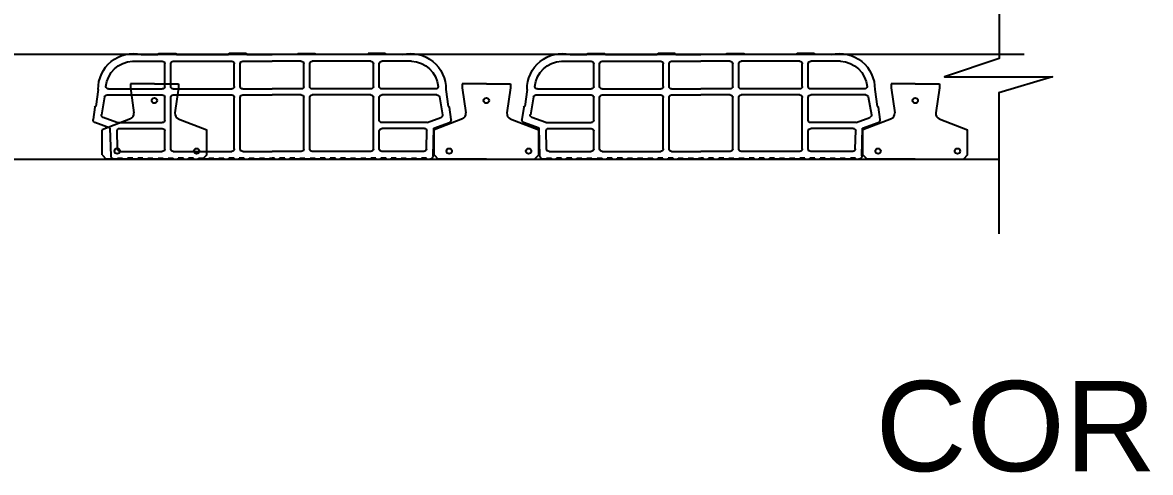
# Model space of a CAD drawing. Header units: metres. Extents: x 198 to 412, y -54 to 17.
# Drawn here: x 251.969 to 253.256, y -41.779 to -41.265 of the extents above; entities that cross this region are included whole.
import ezdxf

# ---------------------------------------------------------------- set-up
doc = ezdxf.new("R2010")
doc.units = ezdxf.units.M
doc.header["$LTSCALE"] = 10
for name, color, linetype in [('02', 2, 'Continuous'), ('1_MUROS', 6, 'Continuous'), ('A-MUROS', 6, 'Continuous'), ('A-TEXTOS', 2, 'Continuous'), ('Corte t', 2, 'Continuous'), ('Losa rap sapito', 251, 'Continuous'), ('piso', 1, 'Continuous')]:
    doc.layers.add(name, color=color, linetype=linetype)
doc.styles.get("Standard").update_dxf_attribs({"font": 'arial.ttf'})

# ---------------------------------------------------------------- blocks, each defined once
blk = doc.blocks.new('VIGUETA NUEVA')
at = {"layer": '02'}
for p, q in [((852.3054, 1549.6661), (852.2767, 1549.6661)), ((852.2767, 1549.6661), (852.2767, 1549.6611)), ((852.2767, 1549.6611), (852.2809, 1549.6312)), ((852.3054, 1549.6661), (852.3342, 1549.6661)), ((852.3342, 1549.6611), (852.3299, 1549.6312)), ((852.3342, 1549.6661), (852.3342, 1549.6611)), ((852.2769, 1549.6243), (852.2429, 1549.6111)), ((852.3339, 1549.6243), (852.3679, 1549.6111)), ((852.2429, 1549.5811), (852.2429, 1549.6111)), ((852.3679, 1549.5811), (852.3679, 1549.6111)), ((852.2429, 1549.5811), (852.2479, 1549.5761)), ((852.3054, 1549.5761), (852.2479, 1549.5761)), ((852.3054, 1549.5761), (852.3629, 1549.5761)), ((852.3679, 1549.5811), (852.3629, 1549.5761))]:
    blk.add_line(p, q, dxfattribs=at)
for centre, start, end in [((852.2739, 1549.6307), 294.8533, 4.4381), ((852.3369, 1549.6307), 175.5619, 245.1467)]:
    blk.add_arc(centre, 0.00704, start, end, dxfattribs=at)
blk = doc.blocks.new('VIGUETA NUEVA1')
at = {"layer": 'piso'}
for centre in [(0, -0.02), (-0.0444, -0.0805), (0.0504, -0.0805)]:
    blk.add_circle(centre, 0.00324, dxfattribs=at)
at = {"layer": '1_MUROS'}
blk.add_blockref('VIGUETA NUEVA', (-852.3054, -1549.6661), dxfattribs=at)
blk = doc.blocks.new('Losa rap zapito')
at = {"layer": 'Losa rap sapito'}
for p, q in [((283.7813, -291.7641), (283.8003, -291.7641)), ((283.8012, -291.7632), (283.8205, -291.7632)), ((283.8215, -291.7641), (283.8806, -291.7641)), ((283.9008, -291.7632), (283.8815, -291.7632)), ((283.9018, -291.7641), (283.9304, -291.7641)), ((283.959, -291.7641), (283.9304, -291.7641)), ((283.9599, -291.7632), (283.9792, -291.7632)), ((284.0393, -291.7641), (283.9802, -291.7641)), ((284.0595, -291.7632), (284.0402, -291.7632)), ((284.0795, -291.7641), (284.0605, -291.7641)), ((283.7711, -291.7719), (283.8051, -291.7719)), ((283.808, -291.8006), (283.808, -291.7747)), ((283.8147, -291.8006), (283.8147, -291.7747)), ((283.8176, -291.7719), (283.8844, -291.7719)), ((283.8873, -291.8006), (283.8873, -291.7747)), ((283.8941, -291.8006), (283.8941, -291.7747)), ((283.897, -291.7719), (283.9304, -291.7719)), ((283.9638, -291.7719), (283.9304, -291.7719)), ((283.9667, -291.8006), (283.9667, -291.7747)), ((283.9734, -291.8006), (283.9734, -291.7747)), ((284.0431, -291.7719), (283.9763, -291.7719)), ((284.046, -291.8006), (284.046, -291.7747)), ((284.0527, -291.8006), (284.0527, -291.7747)), ((284.0896, -291.7719), (284.0556, -291.7719)), ((283.732, -291.8042), (283.7293, -291.8235)), ((283.7437, -291.8035), (283.8051, -291.8035)), ((283.8176, -291.8035), (283.8844, -291.8035)), ((283.897, -291.8035), (283.9304, -291.8035)), ((283.9638, -291.8035), (283.9304, -291.8035)), ((284.0431, -291.8035), (283.9763, -291.8035)), ((284.117, -291.8035), (284.0556, -291.8035)), ((284.1287, -291.8042), (284.1314, -291.8235)), ((283.7394, -291.8124), (283.7357, -291.8329)), ((283.7422, -291.8103), (283.8051, -291.8103)), ((283.7534, -291.8103), (283.8051, -291.8103)), ((283.808, -291.8391), (283.808, -291.8132)), ((283.8147, -291.8721), (283.8147, -291.8132)), ((283.8176, -291.8103), (283.8844, -291.8103)), ((283.8873, -291.8721), (283.8873, -291.8132)), ((283.8941, -291.8721), (283.8941, -291.8132)), ((283.897, -291.8103), (283.9304, -291.8103)), ((283.9638, -291.8103), (283.9304, -291.8103)), ((283.9667, -291.8721), (283.9667, -291.8132)), ((283.9734, -291.8721), (283.9734, -291.8132)), ((284.0431, -291.8103), (283.9763, -291.8103)), ((284.046, -291.8721), (284.046, -291.8132)), ((284.0527, -291.8391), (284.0527, -291.8132)), ((284.1186, -291.8103), (284.0556, -291.8103)), ((284.1073, -291.8103), (284.0556, -291.8103)), ((284.1214, -291.8124), (284.125, -291.8329)), ((283.7282, -291.8243), (283.7262, -291.8386)), ((284.1325, -291.8243), (284.1346, -291.8386)), ((283.7459, -291.8484), (283.728, -291.8417)), ((283.7534, -291.842), (283.7376, -291.836)), ((283.7534, -291.842), (283.8051, -291.842)), ((284.1073, -291.842), (284.0556, -291.842)), ((284.1073, -291.842), (284.1232, -291.836)), ((284.1149, -291.8484), (284.1327, -291.8417)), ((283.7466, -291.8799), (283.7459, -291.8484)), ((283.7542, -291.8721), (283.7536, -291.851)), ((283.7565, -291.8487), (283.8051, -291.8487)), ((283.808, -291.8721), (283.808, -291.8516)), ((284.0527, -291.8721), (284.0527, -291.8516)), ((284.1043, -291.8487), (284.0556, -291.8487)), ((284.1066, -291.8721), (284.1071, -291.851)), ((284.1141, -291.8799), (284.1149, -291.8484)), ((283.7541, -291.8836), (283.7504, -291.8836)), ((283.7541, -291.8836), (283.7516, -291.8836)), ((283.7541, -291.8836), (283.7516, -291.8836)), ((283.7541, -291.8836), (283.7541, -291.8827)), ((283.7541, -291.8827), (283.7598, -291.8827)), ((283.7571, -291.8749), (283.8051, -291.8749)), ((283.7598, -291.8836), (283.7598, -291.8827)), ((283.7598, -291.8836), (283.7656, -291.8836)), ((283.7714, -291.8827), (283.7656, -291.8827)), ((283.7656, -291.8836), (283.7656, -291.8827)), ((283.7714, -291.8836), (283.7714, -291.8827)), ((283.7714, -291.8836), (283.7772, -291.8836)), ((283.7772, -291.8836), (283.7772, -291.8827)), ((283.783, -291.8827), (283.7772, -291.8827)), ((283.783, -291.8836), (283.783, -291.8827)), ((283.783, -291.8836), (283.7887, -291.8836)), ((283.7887, -291.8836), (283.7887, -291.8827)), ((283.7887, -291.8827), (283.7945, -291.8827)), ((283.7945, -291.8836), (283.7945, -291.8827)), ((283.8003, -291.8836), (283.7945, -291.8836)), ((283.8003, -291.8827), (283.8061, -291.8827)), ((283.8003, -291.8836), (283.8003, -291.8827)), ((283.8061, -291.8836), (283.8061, -291.8827)), ((283.8119, -291.8836), (283.8061, -291.8836)), ((283.8119, -291.8827), (283.8176, -291.8827)), ((283.8119, -291.8836), (283.8119, -291.8827)), ((283.8119, -291.8827), (283.8176, -291.8827)), ((283.8176, -291.8749), (283.8844, -291.8749)), ((283.8176, -291.8836), (283.8176, -291.8827)), ((283.8176, -291.8836), (283.8234, -291.8836)), ((283.8292, -291.8827), (283.8234, -291.8827)), ((283.8234, -291.8836), (283.8234, -291.8827)), ((283.8292, -291.8836), (283.8292, -291.8827)), ((283.8292, -291.8836), (283.835, -291.8836)), ((283.835, -291.8836), (283.835, -291.8827)), ((283.8408, -291.8827), (283.835, -291.8827)), ((283.8408, -291.8836), (283.8408, -291.8827)), ((283.8408, -291.8836), (283.8465, -291.8836)), ((283.8465, -291.8836), (283.8465, -291.8827)), ((283.8465, -291.8827), (283.8523, -291.8827)), ((283.8523, -291.8836), (283.8523, -291.8827)), ((283.8581, -291.8836), (283.8523, -291.8836)), ((283.8581, -291.8827), (283.8639, -291.8827)), ((283.8581, -291.8836), (283.8581, -291.8827)), ((283.8639, -291.8836), (283.8639, -291.8827)), ((283.8697, -291.8836), (283.8639, -291.8836)), ((283.8697, -291.8827), (283.8755, -291.8827)), ((283.8697, -291.8836), (283.8697, -291.8827)), ((283.8697, -291.8827), (283.8755, -291.8827)), ((283.8755, -291.8836), (283.8755, -291.8827)), ((283.8755, -291.8836), (283.8812, -291.8836)), ((283.887, -291.8827), (283.8812, -291.8827)), ((283.8812, -291.8836), (283.8812, -291.8827)), ((283.887, -291.8836), (283.887, -291.8827)), ((283.887, -291.8836), (283.8928, -291.8836)), ((283.8928, -291.8836), (283.8928, -291.8827)), ((283.8986, -291.8827), (283.8928, -291.8827)), ((283.897, -291.8749), (283.9304, -291.8749)), ((283.8986, -291.8836), (283.8986, -291.8827)), ((283.8986, -291.8836), (283.9044, -291.8836)), ((283.9044, -291.8836), (283.9044, -291.8827)), ((283.9044, -291.8827), (283.9101, -291.8827)), ((283.9101, -291.8836), (283.9101, -291.8827)), ((283.9159, -291.8836), (283.9101, -291.8836)), ((283.9159, -291.8827), (283.9217, -291.8827)), ((283.9159, -291.8836), (283.9159, -291.8827)), ((283.9217, -291.8836), (283.9217, -291.8827)), ((283.9275, -291.8836), (283.9217, -291.8836)), ((283.9275, -291.8836), (283.9275, -291.8827)), ((283.9275, -291.8827), (283.9304, -291.8827)), ((283.9638, -291.8749), (283.9304, -291.8749)), ((283.9333, -291.8827), (283.9304, -291.8827)), ((283.9333, -291.8836), (283.9333, -291.8827)), ((283.9333, -291.8836), (283.939, -291.8836)), ((283.9448, -291.8827), (283.939, -291.8827)), ((283.939, -291.8836), (283.939, -291.8827)), ((283.9448, -291.8836), (283.9448, -291.8827)), ((283.9448, -291.8836), (283.9506, -291.8836)), ((283.9506, -291.8836), (283.9506, -291.8827)), ((283.9564, -291.8827), (283.9506, -291.8827)), ((283.9564, -291.8836), (283.9564, -291.8827)), ((283.9622, -291.8836), (283.9564, -291.8836)), ((283.9622, -291.8836), (283.9622, -291.8827)), ((283.9622, -291.8827), (283.9679, -291.8827)), ((283.9679, -291.8836), (283.9679, -291.8827)), ((283.9737, -291.8836), (283.9679, -291.8836)), ((283.9737, -291.8827), (283.9795, -291.8827)), ((283.9737, -291.8836), (283.9737, -291.8827)), ((284.0431, -291.8749), (283.9763, -291.8749)), ((283.9795, -291.8836), (283.9795, -291.8827)), ((283.9853, -291.8836), (283.9795, -291.8836)), ((283.9911, -291.8827), (283.9853, -291.8827)), ((283.9853, -291.8836), (283.9853, -291.8827)), ((283.9911, -291.8827), (283.9853, -291.8827)), ((283.9911, -291.8836), (283.9911, -291.8827)), ((283.9911, -291.8836), (283.9968, -291.8836)), ((284.0026, -291.8827), (283.9968, -291.8827)), ((283.9968, -291.8836), (283.9968, -291.8827)), ((284.0026, -291.8836), (284.0026, -291.8827)), ((284.0026, -291.8836), (284.0084, -291.8836)), ((284.0084, -291.8836), (284.0084, -291.8827)), ((284.0142, -291.8827), (284.0084, -291.8827)), ((284.0142, -291.8836), (284.0142, -291.8827)), ((284.02, -291.8836), (284.0142, -291.8836)), ((284.02, -291.8836), (284.02, -291.8827)), ((284.02, -291.8827), (284.0258, -291.8827)), ((284.0258, -291.8836), (284.0258, -291.8827)), ((284.0315, -291.8836), (284.0258, -291.8836)), ((284.0315, -291.8827), (284.0373, -291.8827)), ((284.0315, -291.8836), (284.0315, -291.8827)), ((284.0373, -291.8836), (284.0373, -291.8827)), ((284.0431, -291.8836), (284.0373, -291.8836)), ((284.0489, -291.8827), (284.0431, -291.8827)), ((284.0431, -291.8836), (284.0431, -291.8827)), ((284.0489, -291.8827), (284.0431, -291.8827)), ((284.0489, -291.8836), (284.0489, -291.8827)), ((284.0489, -291.8836), (284.0547, -291.8836)), ((284.0604, -291.8827), (284.0547, -291.8827)), ((284.0547, -291.8836), (284.0547, -291.8827)), ((284.1037, -291.8749), (284.0556, -291.8749)), ((284.0604, -291.8836), (284.0604, -291.8827)), ((284.0604, -291.8836), (284.0662, -291.8836)), ((284.0662, -291.8836), (284.0662, -291.8827)), ((284.072, -291.8827), (284.0662, -291.8827)), ((284.072, -291.8836), (284.072, -291.8827)), ((284.0778, -291.8836), (284.072, -291.8836)), ((284.0778, -291.8836), (284.0778, -291.8827)), ((284.0778, -291.8827), (284.0836, -291.8827)), ((284.0836, -291.8836), (284.0836, -291.8827)), ((284.0893, -291.8836), (284.0836, -291.8836)), ((284.0893, -291.8827), (284.0951, -291.8827)), ((284.0893, -291.8836), (284.0893, -291.8827)), ((284.0951, -291.8836), (284.0951, -291.8827)), ((284.1009, -291.8836), (284.0951, -291.8836)), ((284.1009, -291.8836), (284.1009, -291.8827)), ((284.1067, -291.8827), (284.1009, -291.8827)), ((284.1067, -291.8836), (284.1067, -291.8827)), ((284.1067, -291.8836), (284.1092, -291.8836)), ((284.1067, -291.8836), (284.1092, -291.8836)), ((284.1067, -291.8836), (284.1103, -291.8836))]:
    blk.add_line(p, q, dxfattribs=at)
for centre, radius, start, end in [((283.7724, -291.8035), 0.0404, 77.2971, 181.0135), ((283.8012, -291.7641), 0.000963, 90, 180), ((283.8205, -291.7641), 0.000963, 0, 90), ((283.8815, -291.7641), 0.000963, 90, 180), ((283.9008, -291.7641), 0.000963, 0, 90), ((283.9599, -291.7641), 0.000963, 90, 180), ((283.9792, -291.7641), 0.000963, 0, 90), ((284.0402, -291.7641), 0.000963, 90, 180), ((284.0595, -291.7641), 0.000963, 0, 90), ((284.0883, -291.8035), 0.0404, 358.9865, 102.7029), ((283.7724, -291.8035), 0.0317, 92.259, 174.7894), ((283.8051, -291.7747), 0.00289, 0, 90), ((283.8176, -291.7747), 0.00289, 90, 180), ((283.8844, -291.7747), 0.00289, 0, 90), ((283.897, -291.7747), 0.00289, 90, 180), ((283.9638, -291.7747), 0.00289, 0, 90), ((283.9763, -291.7747), 0.00289, 90, 180), ((284.0431, -291.7747), 0.00289, 0, 90), ((284.0556, -291.7747), 0.00289, 90, 180), ((284.0883, -291.8035), 0.0317, 5.2106, 87.741), ((283.7437, -291.8006), 0.00289, 180.2316, 270), ((283.8051, -291.8006), 0.00289, 270, 0), ((283.8176, -291.8006), 0.00289, 180, 270), ((283.8844, -291.8006), 0.00289, 270, 0), ((283.897, -291.8006), 0.00289, 180, 270), ((283.9638, -291.8006), 0.00289, 270, 0), ((283.9763, -291.8006), 0.00289, 180, 270), ((284.0431, -291.8006), 0.00289, 270, 0), ((284.0556, -291.8006), 0.00289, 180, 270), ((284.117, -291.8006), 0.00289, 270, 359.7684), ((283.7422, -291.8132), 0.00289, 90, 165.2593), ((283.8051, -291.8132), 0.00289, 0, 90), ((283.8176, -291.8132), 0.00289, 90, 180), ((283.8844, -291.8132), 0.00289, 0, 90), ((283.897, -291.8132), 0.00289, 90, 180), ((283.9638, -291.8132), 0.00289, 0, 90), ((283.9763, -291.8132), 0.00289, 90, 180), ((284.0431, -291.8132), 0.00289, 0, 90), ((284.0556, -291.8132), 0.00289, 90, 180), ((284.1186, -291.8132), 0.00289, 14.7407, 90), ((283.7292, -291.8244), 0.000963, 81.8699, 171.8699), ((283.7386, -291.8333), 0.00289, 171.8699, 249.444), ((284.1222, -291.8333), 0.00289, 290.556, 8.1301), ((284.1316, -291.8244), 0.000963, 8.1301, 98.1301), ((283.729, -291.839), 0.00289, 171.8699, 249.444), ((283.8051, -291.8391), 0.00289, 270, 0), ((284.0556, -291.8391), 0.00289, 180, 270), ((284.1317, -291.839), 0.00289, 290.556, 8.1301), ((283.7565, -291.8516), 0.00289, 90, 168.5947), ((283.8051, -291.8516), 0.00289, 0, 90), ((284.0556, -291.8516), 0.00289, 90, 180), ((284.1043, -291.8516), 0.00289, 11.4053, 90), ((283.7571, -291.8721), 0.00289, 180, 271.41), ((283.8051, -291.8721), 0.00289, 270, 0), ((283.8176, -291.8721), 0.00289, 180, 270), ((283.8844, -291.8721), 0.00289, 270, 0), ((283.897, -291.8721), 0.00289, 180, 270), ((283.9638, -291.8721), 0.00289, 270, 0), ((283.9763, -291.8721), 0.00289, 180, 270), ((284.0431, -291.8721), 0.00289, 270, 0), ((284.0556, -291.8721), 0.00289, 180, 270), ((284.1037, -291.8721), 0.00289, 268.59, 0), ((283.7505, -291.8797), 0.0039, 182.4799, 268.1248), ((284.1102, -291.8797), 0.0039, 271.8752, 357.5201)]:
    blk.add_arc(centre, radius, start, end, dxfattribs=at)

msp = doc.modelspace()

# ---------------------------------------------------------------- linework, layer by layer
at = {"color": 5}
msp.add_line((250.4324, -41.4212, 0), (253.0829, -41.4212), dxfattribs=at)
at = {"layer": '02'}
msp.add_line((253.1117, -41.3018), (250.4347, -41.3018, 0), dxfattribs=at)
at = {"layer": '02', "color": 3, "elevation": 0}
msp.add_lwpolyline([(253.0835, -41.1471), (253.0835, -41.3064), (253.021, -41.3272), (253.1442, -41.3272), (253.0829, -41.3457), (253.0829, -41.5068)], dxfattribs=at)

# ---------------------------------------------------------------- block references
at = {"layer": 'A-MUROS', "xscale": -1}
for p in [(536.184, 250.4624), (536.6734, 250.4624)]:
    msp.add_blockref('Losa rap zapito', p, dxfattribs=at)
at = {"layer": 'Corte t', "xscale": 0.9559179682510148, "yscale": 0.9559179682510148, "zscale": 0.9559179682510148}
for p in [(252.1194, -41.3352), (252.4982, -41.3352), (252.9876, -41.3352)]:
    msp.add_blockref('VIGUETA NUEVA1', p, dxfattribs=at)

# ---------------------------------------------------------------- texts
at = {"layer": 'A-TEXTOS', "insert": (252.9422, -41.6747, 0), "char_height": 0.10318, "width": 0.777043, "attachment_point": 1}
msp.add_mtext('CORTE 1-1', dxfattribs=at)

doc.saveas('drawing.dxf')
